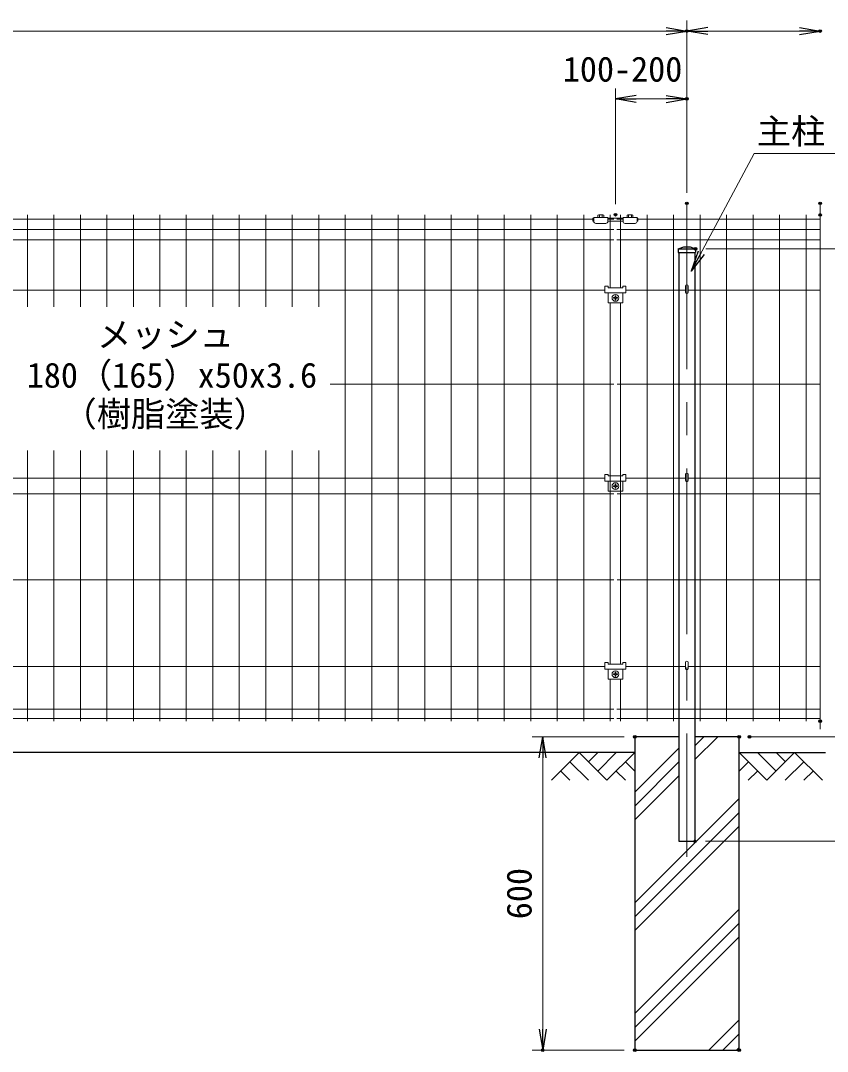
# Model space of a CAD drawing. Units: millimetres, scale not verified. Extents: x -4200 to 4200, y -2970 to 2970.
# Drawn here: x -2277 to -731, y -526 to 1449 of the extents above; entities that cross this region are included whole.
import ezdxf
from ezdxf.enums import TextEntityAlignment as Align

# ---------------------------------------------------------------- set-up
doc = ezdxf.new("R2010")
doc.units = ezdxf.units.MM
doc.header["$LTSCALE"] = 10
doc.header["$PDMODE"] = 32
doc.header["$PDSIZE"] = 5
doc.linetypes.add('USER1', pattern=[50.8, 31.75, -6.35, 6.35, -6.35])
for name, color, linetype, lineweight in [('0-1_D-BGD', 7, 'Continuous', 25), ('0-2_D-STR4', 7, 'Continuous', 25), ('0-3_D-STR-DIM', 7, 'Continuous', 13), ('0-4_D-STR3', 3, 'Continuous', 13), ('0-5_D-BMK', 2, 'USER1', 13), ('0-6_D-STR1', 1, 'Continuous', 25), ('0-7_D-STR2', 7, 'Continuous', 13), ('0-8_D-DCR-HCH', 7, 'Continuous', 13), ('0-9_0', 7, 'Continuous', 25), ('0-B_D-STR-TXT', 7, 'Continuous', 25)]:
    doc.layers.add(name, color=color, linetype=linetype, lineweight=lineweight)
doc.layers.add('0-A_Defpoints', color=7, linetype='Continuous')
doc.styles.add('ＭＳ ゴシック', font='')
doc.styles.get('ＭＳ ゴシック').set_extended_font_data('MS Gothic')

# ---------------------------------------------------------------- blocks, each defined once
blk = doc.blocks.new('_Open')
at = {"layer": '0-9_0'}
blk.add_line((-10, 1.667), (0, 0), dxfattribs=at)
blk.add_lwpolyline([(-10, -1.667), (0, 0), (-10, 0)], dxfattribs=at)

msp = doc.modelspace()

# ---------------------------------------------------------------- linework, layer by layer
at = {"layer": '0-1_D-BGD'}
for p, q in [((-1100.13, 46.6), (-2900.13, 46.6)), ((-900.13, 46.6), (-734.67, 46.6))]:
    msp.add_line(p, q, dxfattribs=at)
at = {"layer": '0-2_D-STR4'}
msp.add_lwpolyline([(-1015.63, 76.6), (-1100.13, 76.6), (-1100.13, -523.4), (-900.13, -523.4), (-900.13, 76.6), (-984.63, 76.6)], dxfattribs=at)
at = {"layer": '0-3_D-STR-DIM'}
for p, q in [((-1000.13, 1118.86), (-1000.13, 1448.86)), ((-1000.13, 1118.86), (-1000.13, 1448.86)), ((-2960.13, 1428.86), (-1040.13, 1428.86)), ((-960.13, 1428.86), (-784.67, 1428.86)), ((-1137.06, 1097.01), (-1137.06, 1318.86)), ((-1000.13, 1118.86), (-1000.13, 1318.86)), ((-1097.06, 1298.86), (-1040.13, 1298.86)), ((-744.67, 1098.86), (-744.67, 91.34)), ((-963.63, 1011.6), (-264.67, 1011.6)), ((-1120.13, 76.6), (-1296.53, 76.6)), ((-880.13, 76.6), (-524.67, 76.6)), ((-880.13, 76.6), (-394.67, 76.6)), ((-860.13, 76.6), (-394.67, 76.6)), ((-1276.53, 36.6), (-1276.53, -483.4)), ((-964.63, -123.4), (-394.67, -123.4)), ((-964.63, -123.4), (-264.67, -123.4)), ((-1120.13, -523.4), (-1296.53, -523.4))]:
    msp.add_line(p, q, dxfattribs=at)
at = {"layer": '0-4_D-STR3'}
for p, q in [((-1180.08, 1064.77), (-1180.08, 1070.17)), ((-1180.08, 1070.17), (-1178.58, 1070.17)), ((-1178.58, 1071.77), (-1151.58, 1071.77)), ((-1178.58, 1071.77), (-1178.58, 1064.27)), ((-1170.59, 1071.77), (-1170.59, 1076.4)), ((-1169.21, 1076.77), (-1160.95, 1076.77)), ((-1167.84, 1071.77), (-1167.84, 1076.4)), ((-1162.33, 1071.77), (-1162.33, 1076.4)), ((-1159.58, 1076.4), (-1159.58, 1071.77)), ((-1151.58, 1071.77), (-1151.58, 1064.27)), ((-1151.58, 1070.17), (-1122.58, 1070.17)), ((-1122.58, 1071.77), (-1095.58, 1071.77)), ((-1122.58, 1071.77), (-1122.58, 1064.27)), ((-1114.6, 1071.77), (-1114.6, 1076.4)), ((-1113.22, 1076.77), (-1104.96, 1076.77)), ((-1111.84, 1071.77), (-1111.84, 1076.4)), ((-1106.34, 1071.77), (-1106.34, 1076.4)), ((-1103.58, 1076.4), (-1103.58, 1071.77)), ((-1095.58, 1071.77), (-1095.58, 1064.27)), ((-1095.58, 1070.17), (-1094.08, 1070.17)), ((-1094.08, 1070.17), (-1094.08, 1064.77)), ((-1180.08, 1064.77), (-1178.58, 1064.77)), ((-1174.58, 1060.27), (-1155.58, 1060.27)), ((-1151.58, 1064.77), (-1122.58, 1064.77)), ((-1118.58, 1060.27), (-1099.58, 1060.27)), ((-1095.58, 1066.37), (-1094.08, 1066.37)), ((-1095.58, 1064.77), (-1094.08, 1064.77)), ((-1157.09, 939.9), (-1157.09, 927.1)), ((-1151.09, 937), (-1123.09, 937)), ((-1123.09, 939.9), (-1123.09, 937)), ((-1123.09, 939.9), (-1117.09, 939.9)), ((-1117.09, 939.9), (-1117.09, 927.1)), ((-1002.73, 940.77), (-1002.73, 928.6)), ((-997.53, 940.77), (-997.53, 928.6)), ((-1157.09, 927.1), (-1117.09, 927.1)), ((-1151.09, 927.1), (-1151.09, 908.1)), ((-1140.56, 918.1), (-1138.56, 918.1)), ((-1140.56, 917.1), (-1138.56, 917.1)), ((-1137.56, 921.1), (-1137.56, 919.1)), ((-1137.56, 914.1), (-1137.56, 916.1)), ((-1136.56, 921.1), (-1136.56, 919.1)), ((-1136.56, 914.1), (-1136.56, 916.1)), ((-1133.56, 918.1), (-1135.56, 918.1)), ((-1133.56, 917.1), (-1135.56, 917.1)), ((-1123.09, 927.1), (-1123.09, 908.1)), ((-1151.09, 908.1), (-1123.09, 908.1)), ((-1157.09, 579.4), (-1157.09, 566.6)), ((-1151.09, 576.5), (-1123.09, 576.5)), ((-1123.09, 579.4), (-1123.09, 576.5)), ((-1123.09, 579.4), (-1117.09, 579.4)), ((-1117.09, 579.4), (-1117.09, 566.6)), ((-1002.73, 580.27), (-1002.73, 568.1)), ((-997.53, 580.27), (-997.53, 568.1)), ((-1157.09, 566.6), (-1117.09, 566.6)), ((-1151.09, 566.6), (-1151.09, 547.6)), ((-1140.56, 557.6), (-1138.56, 557.6)), ((-1140.56, 556.6), (-1138.56, 556.6)), ((-1137.56, 560.6), (-1137.56, 558.6)), ((-1137.56, 553.6), (-1137.56, 555.6)), ((-1136.56, 560.6), (-1136.56, 558.6)), ((-1136.56, 553.6), (-1136.56, 555.6)), ((-1133.56, 557.6), (-1135.56, 557.6)), ((-1133.56, 556.6), (-1135.56, 556.6)), ((-1123.09, 566.6), (-1123.09, 547.6)), ((-1151.09, 547.6), (-1123.09, 547.6)), ((-1157.12, 218.9), (-1151.12, 218.9)), ((-1157.12, 218.9), (-1157.12, 206.1)), ((-1151.12, 218.9), (-1151.12, 216)), ((-1123.12, 218.9), (-1117.12, 218.9)), ((-1123.12, 218.9), (-1123.12, 216)), ((-1117.12, 218.9), (-1117.12, 206.1)), ((-1002.73, 219.77), (-1002.73, 207.6)), ((-997.53, 219.77), (-997.53, 207.6)), ((-1157.12, 206.1), (-1117.12, 206.1)), ((-1151.12, 216), (-1123.12, 216)), ((-1151.12, 206.1), (-1151.12, 187.1)), ((-1137.59, 200.1), (-1137.59, 198.1)), ((-1136.59, 200.1), (-1136.59, 198.1)), ((-1123.12, 206.1), (-1123.12, 187.1)), ((-1151.12, 187.1), (-1123.12, 187.1)), ((-1140.59, 197.1), (-1138.59, 197.1)), ((-1140.59, 196.1), (-1138.59, 196.1)), ((-1137.59, 193.1), (-1137.59, 195.1)), ((-1136.59, 193.1), (-1136.59, 195.1)), ((-1133.59, 197.1), (-1135.59, 197.1)), ((-1133.59, 196.1), (-1135.59, 196.1))]:
    msp.add_line(p, q, dxfattribs=at)
for points in [[(-1157.09, 939.9), (-1151.09, 939.9), (-1151.09, 937)], [(-1157.09, 579.4), (-1151.09, 579.4), (-1151.09, 576.5)]]:
    msp.add_lwpolyline(points, dxfattribs=at)
for centre in [(-1137.06, 917.6), (-1137.06, 557.1), (-1137.09, 196.6)]:
    msp.add_circle(centre, 6.5, dxfattribs=at)
for centre, radius, start, end in [((-1169.21, 1074.02), 2.75, 60, 120), ((-1165.08, 1066.31), 10.46, 74.73852, 105.26148), ((-1160.95, 1074.02), 2.75, 60, 120), ((-1113.22, 1074.02), 2.75, 60, 120), ((-1109.09, 1066.31), 10.46, 74.73852, 105.26148), ((-1104.96, 1074.02), 2.75, 60, 120), ((-1174.58, 1064.27), 4, 180, 270), ((-1155.58, 1064.27), 4, 270, 0), ((-1118.58, 1064.27), 4, 180, 270), ((-1099.58, 1064.27), 4, 270, 0), ((-1000.13, 928.6), 2.6, 180, 0), ((-1140.56, 917.6), 0.5, 90.00001, 270), ((-1138.56, 919.1), 1, 270, 0.00001), ((-1138.56, 916.1), 1, 0, 90), ((-1137.06, 921.1), 0.5, 0, 179.99999), ((-1137.06, 914.1), 0.5, 180.00002, 0.00001), ((-1135.56, 919.1), 1, 180.00001, 270), ((-1135.56, 916.1), 1, 90, 180.00001), ((-1133.56, 917.6), 0.5, 270.00049, 90.00046), ((-1140.56, 557.1), 0.5, 90.00001, 270), ((-1138.56, 558.6), 1, 270, 0.00001), ((-1138.56, 555.6), 1, 0, 90), ((-1137.06, 560.6), 0.5, 0, 179.99999), ((-1137.06, 553.6), 0.5, 180.00002, 0.00001), ((-1135.56, 558.6), 1, 180.00001, 270), ((-1135.56, 555.6), 1, 90, 180.00001), ((-1133.56, 557.1), 0.5, 270.00049, 90.00046), ((-1000.13, 568.1), 2.6, 180, 0), ((-1138.59, 198.1), 1, 270, 0.00001), ((-1137.09, 200.1), 0.5, 0, 179.99999), ((-1135.59, 198.1), 1, 180.00001, 270), ((-1000.13, 207.6), 2.6, 180, 0), ((-1140.59, 196.6), 0.5, 90.00001, 270), ((-1138.59, 195.1), 1, 0, 90), ((-1137.09, 193.1), 0.5, 180.00002, 0.00001), ((-1135.59, 195.1), 1, 90, 180.00001), ((-1133.59, 196.6), 0.5, 270.00049, 90.00046)]:
    msp.add_arc(centre, radius, start, end, dxfattribs=at)
for centre in [(-1000.13, 940.76), (-1000.13, 580.26), (-1000.13, 219.76)]:
    msp.add_ellipse(centre, major_axis=(-2.6, 0), ratio=0.649974, start_param=3.1415927, end_param=6.2831853, dxfattribs=at)
at = {"layer": '0-5_D-BMK'}
msp.add_line((-1000.13, 1098.86), (-1000.13, -153.4), dxfattribs=at)
at = {"layer": '0-6_D-STR1'}
for p, q in [((-1016.63, 1011.6), (-1006.13, 1015.6)), ((-1016.63, 1011.6), (-983.63, 1011.6)), ((-1016.63, 1011.6), (-1016.63, 1004.6)), ((-1006.13, 1015.6), (-994.13, 1015.6)), ((-994.13, 1015.6), (-983.63, 1011.6)), ((-983.63, 1011.6), (-983.63, 1004.6)), ((-1016.63, 1004.6), (-983.63, 1004.6)), ((-1015.63, 1004.6), (-1015.63, -123.4)), ((-984.63, 1004.6), (-984.63, -123.4)), ((-1015.63, -123.4), (-984.63, -123.4))]:
    msp.add_line(p, q, dxfattribs=at)
at = {"layer": '0-7_D-STR2'}
for p, q in [((-1178.58, 1068.17), (-3095.6, 1068.17)), ((-2264, 1076.6), (-2264, 900.33)), ((-2213.23, 1076.6), (-2213.23, 900.33)), ((-2162.46, 1076.6), (-2162.46, 900.33)), ((-2111.69, 1076.6), (-2111.69, 900.33)), ((-2060.92, 1076.6), (-2060.92, 900.33)), ((-2010.15, 1076.6), (-2010.15, 900.33)), ((-1959.38, 1076.6), (-1959.38, 900.33)), ((-1908.61, 1076.6), (-1908.61, 900.33)), ((-1857.85, 1076.6), (-1857.85, 900.33)), ((-1807.08, 1076.6), (-1807.08, 900.33)), ((-1756.31, 1076.6), (-1756.31, 900.33)), ((-1705.54, 1076.6), (-1705.54, 900.33)), ((-1654.77, 1076.6), (-1654.77, 106.6)), ((-1604, 1076.6), (-1604, 106.6)), ((-1553.23, 1076.6), (-1553.23, 106.6)), ((-1502.46, 1076.6), (-1502.46, 106.6)), ((-1451.69, 1076.6), (-1451.69, 106.6)), ((-1400.92, 1076.6), (-1400.92, 106.6)), ((-1350.15, 1076.6), (-1350.15, 106.6)), ((-1299.38, 1076.6), (-1299.38, 106.6)), ((-1248.61, 1076.6), (-1248.61, 106.6)), ((-1197.85, 1076.6), (-1197.85, 106.6)), ((-1140.08, 1068.17), (-1151.58, 1068.17)), ((-1147.08, 1076.6), (-1147.08, 937)), ((-1122.58, 1068.17), (-1134.09, 1068.17)), ((-1127.08, 1076.6), (-1127.08, 937)), ((-744.67, 1068.17), (-1095.58, 1068.17)), ((-1076.31, 1076.6), (-1076.31, 106.6)), ((-1025.54, 1076.6), (-1025.54, 106.6)), ((-974.77, 1076.6), (-974.77, 106.6)), ((-924, 1076.6), (-924, 106.6)), ((-873.23, 1076.6), (-873.23, 106.6)), ((-822.46, 1076.6), (-822.46, 106.6)), ((-771.69, 1076.6), (-771.69, 106.6)), ((-1140.08, 1048.6), (-3134.09, 1048.6)), ((-744.67, 1048.6), (-1134.09, 1048.6)), ((-1140.08, 1029.03), (-3134.09, 1029.03)), ((-744.67, 1029.03), (-1134.09, 1029.03)), ((-1157.09, 932.6), (-2997.53, 932.6)), ((-1002.73, 932.6), (-1117.09, 932.6)), ((-744.67, 932.6), (-997.53, 932.6)), ((-1147.08, 908.1), (-1147.08, 216)), ((-1127.08, 908.1), (-1127.08, 216)), ((-1140.08, 752.6), (-1684.05, 752.6)), ((-744.67, 752.6), (-1134.08, 752.6)), ((-2264, 625.57), (-2264, 106.6)), ((-2213.23, 625.57), (-2213.23, 106.6)), ((-2162.46, 625.57), (-2162.46, 106.6)), ((-2111.69, 625.57), (-2111.69, 106.6)), ((-2060.92, 625.57), (-2060.92, 106.6)), ((-2010.15, 625.57), (-2010.15, 106.6)), ((-1959.38, 625.57), (-1959.38, 106.6)), ((-1908.61, 625.57), (-1908.61, 106.6)), ((-1857.85, 625.57), (-1857.85, 106.6)), ((-1807.08, 625.57), (-1807.08, 106.6)), ((-1756.31, 625.57), (-1756.31, 106.6)), ((-1705.54, 625.57), (-1705.54, 106.6)), ((-1157.09, 572.1), (-2997.53, 572.1)), ((-1002.73, 572.1), (-1117.09, 572.1)), ((-744.67, 572.1), (-997.53, 572.1)), ((-1140.08, 542.3), (-3134.08, 542.3)), ((-744.67, 542.3), (-1134.08, 542.3)), ((-1140.08, 377.3), (-3134.08, 377.3)), ((-744.67, 377.3), (-1134.08, 377.3)), ((-1157.12, 211.6), (-2997.53, 211.6)), ((-1002.73, 211.6), (-1117.12, 211.6)), ((-744.67, 211.6), (-997.53, 211.6)), ((-1147.08, 187.1), (-1147.08, 106.6)), ((-1127.08, 187.1), (-1127.08, 106.6)), ((-1140.08, 129.63), (-3134.09, 129.63)), ((-744.67, 129.63), (-1134.09, 129.63)), ((-1140.08, 112), (-3134.09, 112)), ((-744.67, 112), (-1134.09, 112))]:
    msp.add_line(p, q, dxfattribs=at)
at = {"layer": '0-8_D-DCR-HCH'}
for p, q in [((-1206.56, 46.6), (-1259.77, -6.61)), ((-1206.56, 46.6), (-1153.35, -6.61)), ((-1188.82, 28.86), (-1171.08, 46.6)), ((-1171.08, 11.13), (-1135.61, 46.6)), ((-1153.35, -6.61), (-1100.13, 46.6)), ((-846.92, -6.61), (-900.13, 46.6)), ((-829.18, 11.13), (-864.66, 46.6)), ((-793.71, 46.6), (-846.92, -6.61)), ((-811.35, 28.77), (-829.18, 46.6)), ((-793.71, 46.6), (-740.5, -6.61)), ((-1224.3, 28.86), (-1188.66, -6.61)), ((-1117.87, 28.86), (-1100.13, 11.21)), ((-882.4, 28.86), (-900.13, 11.21)), ((-775.97, 28.86), (-811.61, -6.61)), ((-1242.03, 11.13), (-1224.21, -6.61)), ((-1135.61, 11.13), (-1117.79, -6.61)), ((-864.66, 11.13), (-882.48, -6.61)), ((-758.24, 11.13), (-776.05, -6.61))]:
    msp.add_line(p, q, dxfattribs=at)
at = {"layer": '0-9_0'}
for p, q in [((-984.63, 33.14), (-941.17, 76.6)), ((-984.63, 59.66), (-967.69, 76.6)), ((-1100.13, -29.33), (-1015.63, 55.17)), ((-1100.13, -55.84), (-1015.63, 28.66)), ((-1100.13, -82.36), (-1015.63, 2.14)), ((-1100.13, -241.46), (-900.13, -41.46)), ((-1100.13, -267.98), (-900.13, -67.98)), ((-1100.13, -294.49), (-900.13, -94.49)), ((-1100.13, -453.59), (-900.13, -253.59)), ((-1100.13, -480.11), (-900.13, -280.11)), ((-1100.13, -506.62), (-900.13, -306.62)), ((-957.81, -523.4), (-900.13, -465.72)), ((-931.29, -523.4), (-900.13, -492.24)), ((-904.78, -523.4), (-900.13, -518.76))]:
    msp.add_line(p, q, dxfattribs=at)
at = {"layer": '0-A_Defpoints'}
for p in [(-1000.13, 1428.86), (-744.67, 1428.86), (-1000.13, 1298.86), (-1000.13, 1098.86), (-744.67, 1098.86), (-1137.06, 1077.01), (-744.67, 1076.6), (-983.63, 1011.6), (-744.67, 106.6), (-1100.13, 76.6), (-900.13, 76.6), (-880.13, 76.6), (-984.63, -123.4), (-1276.53, -523.4), (-1100.13, -523.4), (-900.13, -523.4)]:
    msp.add_point(p, dxfattribs=at)
at = {"layer": '0-B_D-STR-TXT', "lineweight": 13}
msp.add_lwpolyline([(-343.74, 1194.11), (-870.98, 1194.11), (-990.77, 970.47)], dxfattribs=at)

# ---------------------------------------------------------------- block references
at = {"layer": '0-3_D-STR-DIM', "xscale": 4, "yscale": 4}
for p in [(-1000.13, 1428.86), (-744.67, 1428.86), (-1000.13, 1298.86)]:
    msp.add_blockref('_Open', p, dxfattribs=at)
for p, rotation in [((-1000.13, 1428.86), 180), ((-1137.06, 1298.86), 180), ((-1276.53, 76.6), 90), ((-1276.53, -523.4), 270)]:
    msp.add_blockref('_Open', p, dxfattribs=dict(at, rotation=rotation))
at = {"layer": '0-B_D-STR-TXT', "xscale": 4, "yscale": 4, "rotation": 241.82519}
msp.add_blockref('_Open', (-991.71, 968.71), dxfattribs=at)

# ---------------------------------------------------------------- texts
at = {"layer": '0-3_D-STR-DIM', "style": 'ＭＳ ゴシック'}
msp.add_text('100-200', height=48.09, dxfattribs=at).set_placement((-1237.91, 1317.48), align=Align.BOTTOM_LEFT)
msp.add_text('600', height=48.09, rotation=90, dxfattribs=at).set_placement((-1283.28, -272.65), align=Align.BOTTOM_LEFT)
at = {"layer": '0-B_D-STR-TXT', "style": 'ＭＳ ゴシック'}
for s, p in [('主柱 □31x31x1.6', (-866.13, 1198.37)), ('メッシュ', (-2130.53, 809.04)), ('180（165）x50x3.6', (-2265.15, 731.12)), ('（樹脂塗装）', (-2196.63, 656.78))]:
    msp.add_text(s, height=48.09, dxfattribs=at).set_placement(p, align=Align.BOTTOM_LEFT)

doc.saveas('drawing.dxf')
